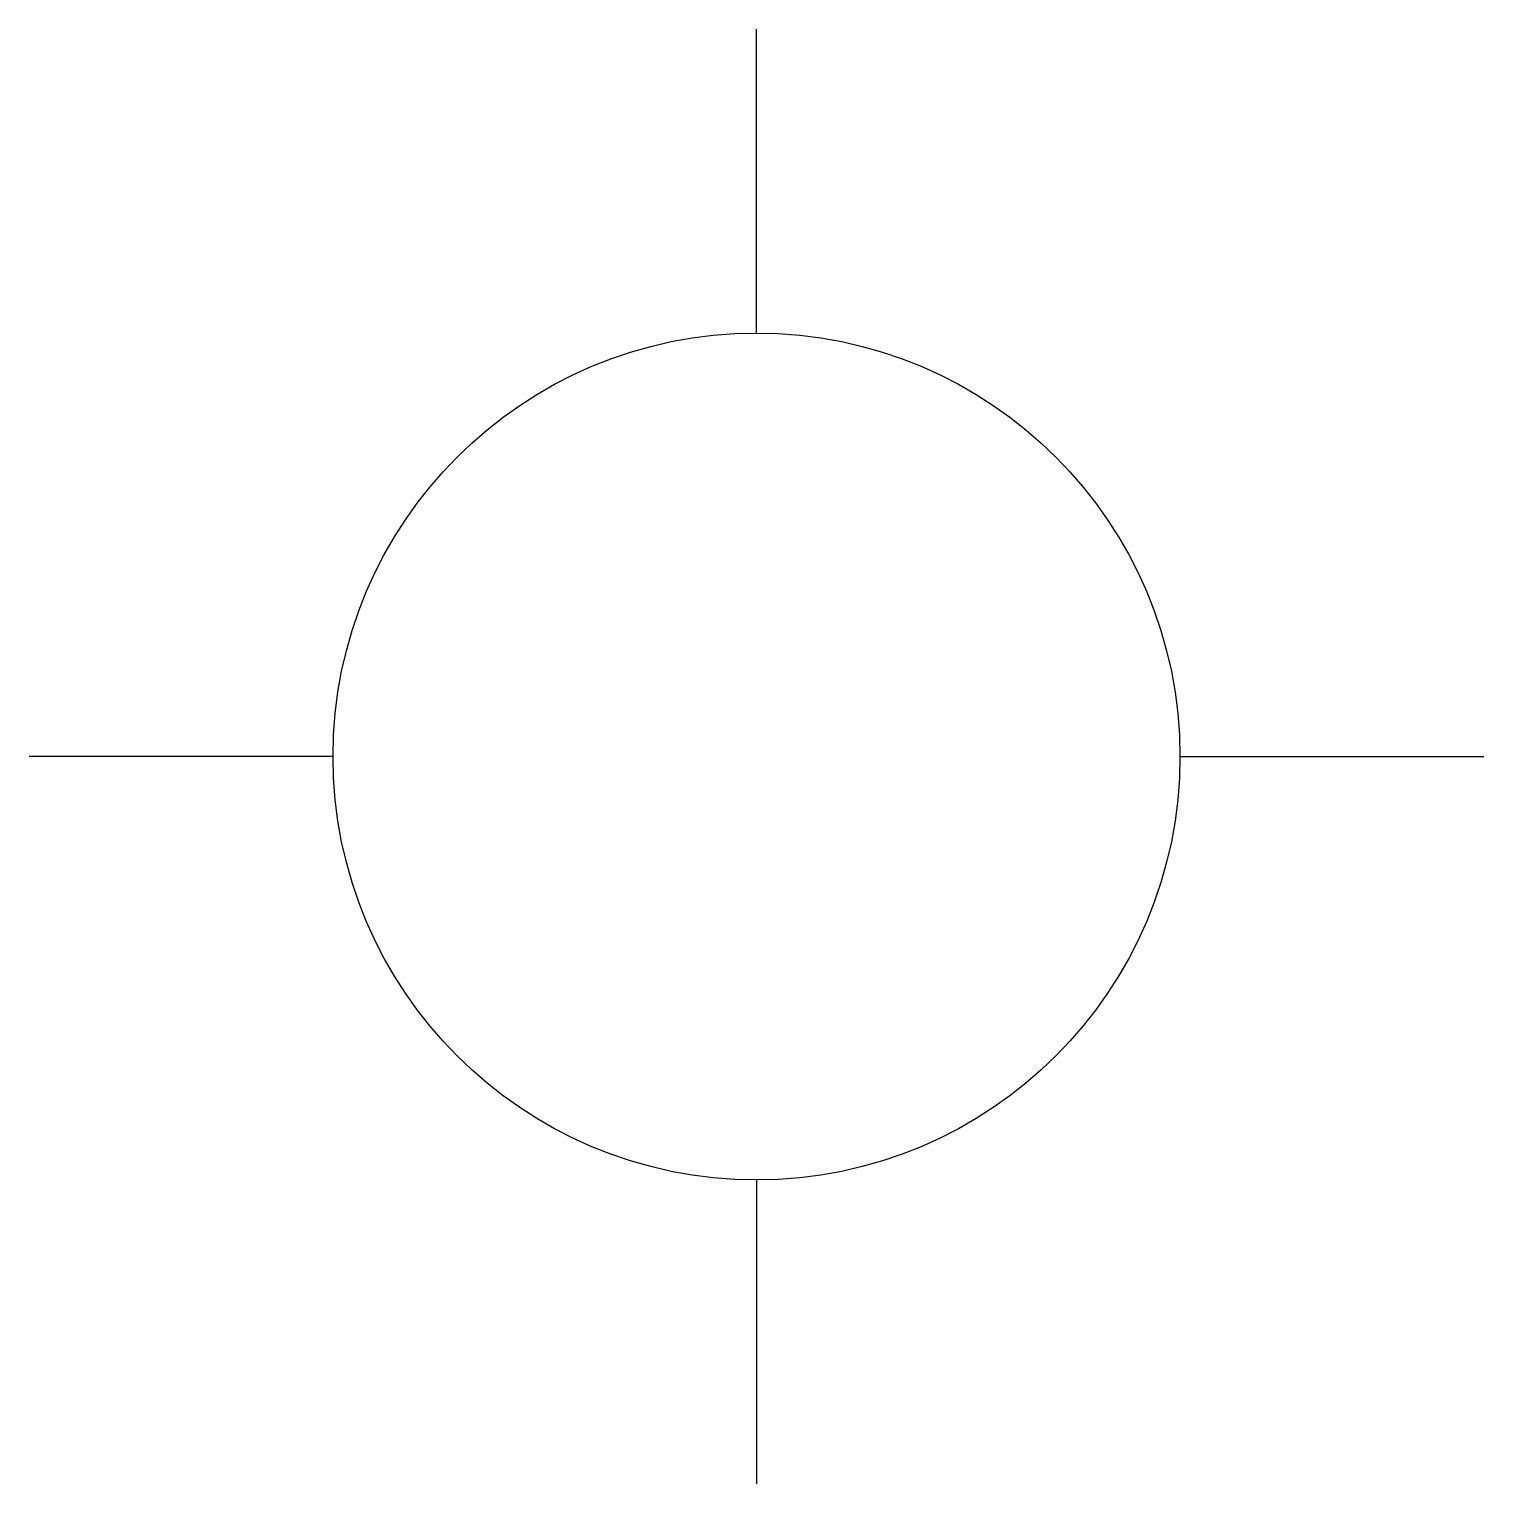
# Model space of a CAD drawing. Header units: inches. Extents: x -625442 to 34963, y -27993 to 66986.
# Drawn here: x 11943.04 to 11952.8, y -1233.47 to -1223.72 of the extents above; entities that cross this region are included whole.
import ezdxf

# ---------------------------------------------------------------- set-up
doc = ezdxf.new("R2010")
doc.units = ezdxf.units.IN
doc.header["$LTSCALE"] = 0.5
doc.header["$MEASUREMENT"] = 0
doc.layers.add('L-FIXTURE', color=60, linetype='Continuous')

msp = doc.modelspace()

# ---------------------------------------------------------------- linework, layer by layer
at = {"layer": 'L-FIXTURE'}
for p, q in [((11947.91873, -1225.75407), (11947.91873, -1223.71602)), ((11945.07925, -1228.59356), (11943.0412, -1228.59356)), ((11950.75822, -1228.59356), (11952.79627, -1228.59356)), ((11947.91873, -1231.43304), (11947.91873, -1233.47109))]:
    msp.add_line(p, q, dxfattribs=at)
msp.add_circle((11947.91873, -1228.59356), 2.83949, dxfattribs=at)

doc.saveas('drawing.dxf')
